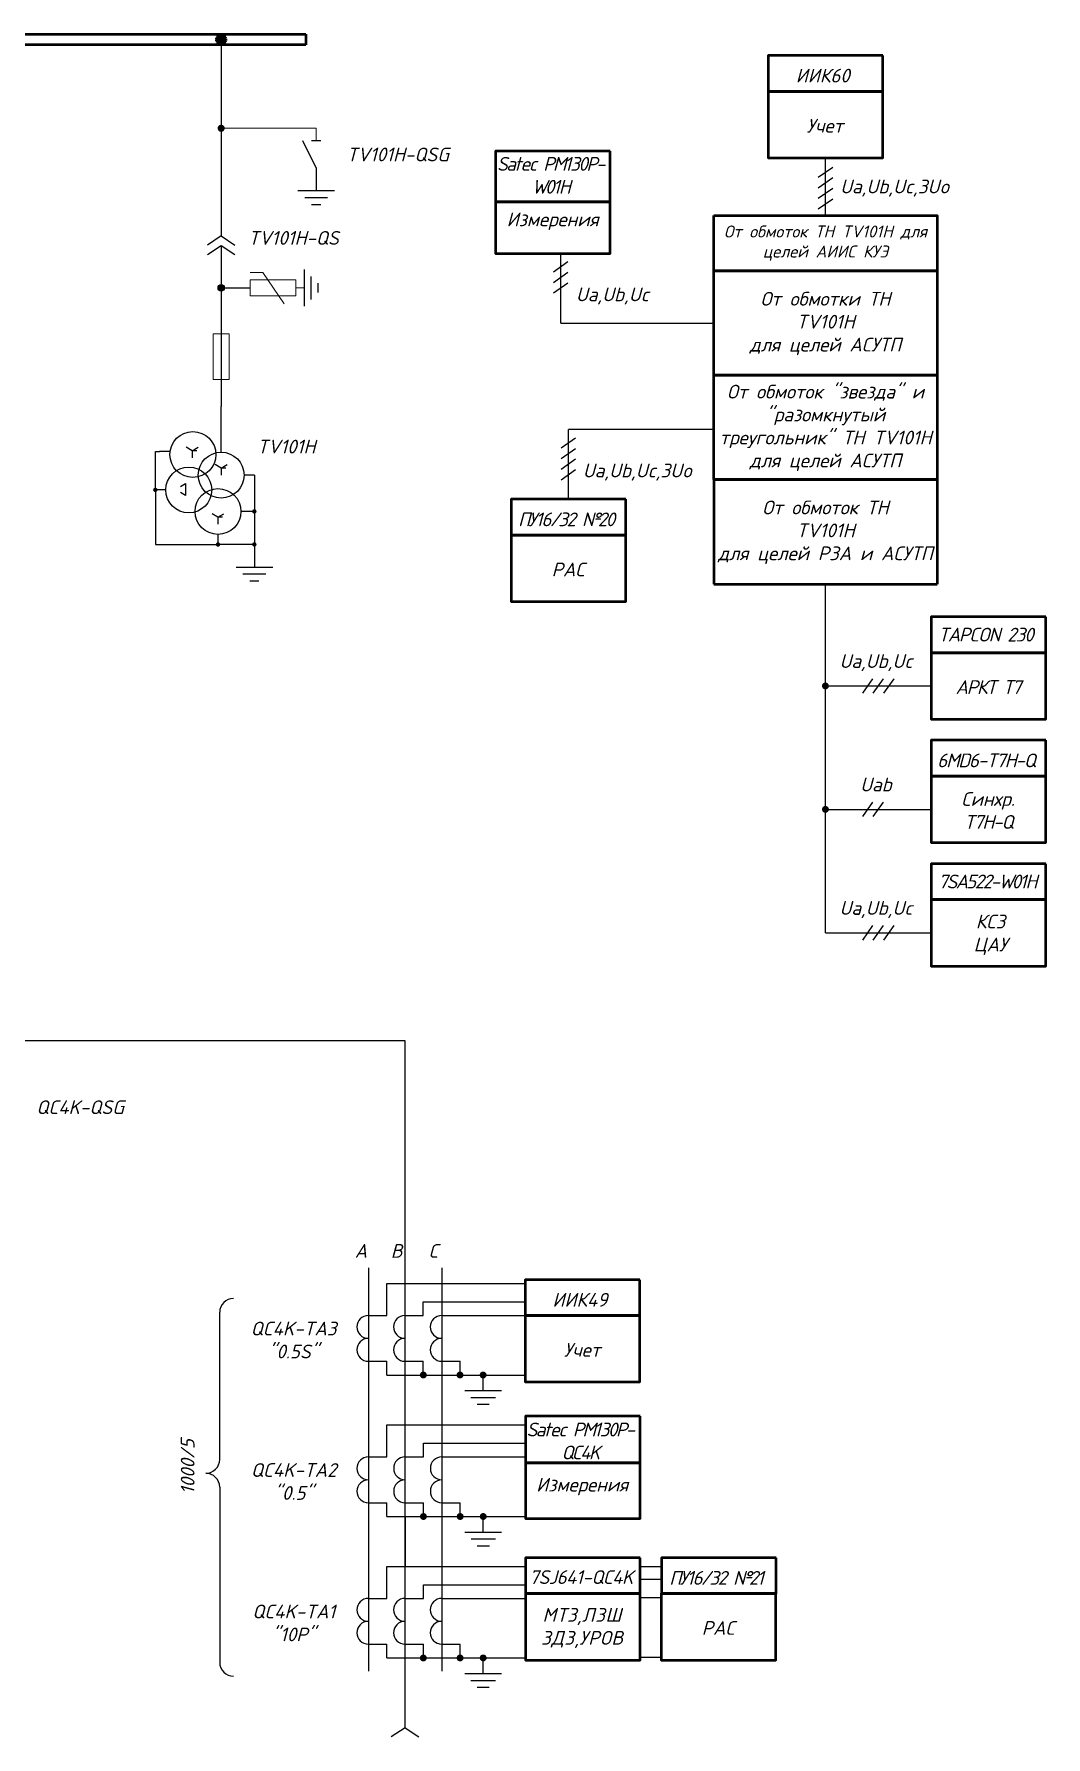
# Model space of a CAD drawing. Header units: millimetres. Extents: x -4534 to -456, y 3875 to 4716.
# Drawn here: x -1299.8 to -1156.4, y 4156.4 to 4397.8 of the extents above; entities that cross this region are included whole.
import ezdxf
from ezdxf.enums import TextEntityAlignment as Align

# ---------------------------------------------------------------- set-up
doc = ezdxf.new("R2010")
doc.units = ezdxf.units.MM
doc.linetypes.add('HIDDEN2', pattern=[0.1875, 0.125, -0.0625])
for name, color, linetype in [('Измерения АСУТП', 80, 'Continuous'), ('Корректировка 1', 5, 'Continuous'), ('РАС АСУТП', 50, 'Continuous')]:
    doc.layers.add(name, color=color, linetype=linetype)
doc.styles.add('ГОСТ 3.0', font='isocpeur.ttf', dxfattribs={"oblique": 15, "height": 3})

# ---------------------------------------------------------------- blocks, each defined once
blk = doc.blocks.new('point')
at = {"const_width": 0.75}
blk.add_lwpolyline([(-0.375, 0, 1), (0.375, 0, 1)], format="xyb", close=True, dxfattribs=at)
blk = doc.blocks.new('Точка')
h = blk.add_hatch(color=256)
edge = h.paths.add_edge_path()
edge.add_arc((0, 0), 0.691, 0, 360)
blk.add_circle((0, 0), 0.691)

msp = doc.modelspace()

# ---------------------------------------------------------------- hatches: boundary and pattern name
at = {"linetype": 'HIDDEN2'}
msp.add_hatch(color=0, dxfattribs=at).paths.add_polyline_path([(-1272.49, 4396.99, 1), (-1274.04, 4396.99, 1)])

# ---------------------------------------------------------------- linework, layer by layer
at = {"color": 0, "lineweight": 50}
for p, q in [((-1475.41, 4397.76), (-1261.25, 4397.76)), ((-1261.25, 4397.76), (-1261.25, 4396.22)), ((-1261.25, 4396.22), (-1475.41, 4396.22)), ((-1203.45, 4334.61), (-1203.45, 4319.82)), ((-1203.45, 4334.61), (-1171.79, 4334.61)), ((-1171.79, 4334.61), (-1171.79, 4319.82)), ((-1203.45, 4319.82), (-1171.79, 4319.82))]:
    msp.add_line(p, q, dxfattribs=at)
at = {"color": 0}
for p, q in [((-1273.27, 4396.99), (-1273.27, 4369.15)), ((-1261.75, 4382.67), (-1259.8, 4378.77)), ((-1260.45, 4382.67), (-1259.15, 4382.67)), ((-1259.8, 4378.77), (-1259.8, 4375.52)), ((-1273.27, 4369.15), (-1275.22, 4367.85)), ((-1273.27, 4369.15), (-1271.32, 4367.85)), ((-1273.27, 4367.77), (-1275.22, 4366.47)), ((-1271.32, 4366.47), (-1273.27, 4367.77)), ((-1273.27, 4367.77), (-1273.27, 4348.78)), ((-1273.27, 4361.79), (-1269.18, 4361.79)), ((-1273.27, 4338.5), (-1273.27, 4345)), ((-1282.59, 4333.15), (-1282.59, 4338.58)), ((-1282.59, 4338.58), (-1282, 4338.58)), ((-1277.38, 4338.69), (-1278.22, 4339.19)), ((-1277.38, 4338.69), (-1276.54, 4339.19)), ((-1277.38, 4338.69), (-1277.38, 4337.7)), ((-1276.73, 4338.69), (-1277.38, 4338.69)), ((-1273.27, 4336.23), (-1274.11, 4336.74)), ((-1273.27, 4336.23), (-1272.42, 4336.74)), ((-1273.27, 4336.23), (-1273.27, 4335.25)), ((-1272.62, 4336.23), (-1273.27, 4336.23)), ((-1268.56, 4335.26), (-1268.56, 4325.43)), ((-1282.59, 4333.16), (-1282.59, 4325.43)), ((-1279.05, 4333.64), (-1278.31, 4334.06)), ((-1278.31, 4332.37), (-1279.05, 4332.8)), ((-1278.31, 4334.06), (-1278.31, 4332.37)), ((-1273.72, 4329.27), (-1274.56, 4329.77)), ((-1273.72, 4329.27), (-1272.88, 4329.77)), ((-1273.72, 4329.27), (-1273.72, 4328.28)), ((-1273.07, 4329.27), (-1273.72, 4329.27)), ((-1282.59, 4325.43), (-1273.72, 4325.43)), ((-1273.72, 4326.85), (-1273.72, 4325.43)), ((-1268.56, 4325.43), (-1273.72, 4325.43)), ((-1268.56, 4325.42), (-1268.56, 4322.17)), ((-1187.62, 4270.39), (-1187.62, 4319.82)), ((-1182.34, 4304.35), (-1180.9, 4306.4)), ((-1180.84, 4304.35), (-1179.4, 4306.4)), ((-1179.34, 4304.35), (-1177.9, 4306.4)), ((-1187.62, 4305.37), (-1172.62, 4305.37)), ((-1182.34, 4286.85), (-1180.9, 4288.9)), ((-1180.84, 4286.85), (-1179.4, 4288.9)), ((-1187.62, 4287.88), (-1172.62, 4287.88)), ((-1187.62, 4270.39), (-1172.62, 4270.39)), ((-1182.34, 4269.36), (-1180.9, 4271.41)), ((-1180.84, 4269.36), (-1179.4, 4271.41)), ((-1179.34, 4269.36), (-1177.9, 4271.41)), ((-1247.21, 4255.07), (-1317.25, 4255.07)), ((-1247.21, 4157.72), (-1247.21, 4255.07)), ((-1249.81, 4216.16), (-1249.81, 4220.69)), ((-1249.81, 4220.69), (-1230.16, 4220.69)), ((-1244.62, 4216.16), (-1244.62, 4218.08)), ((-1252.41, 4216.16), (-1249.81, 4216.16)), ((-1247.22, 4216.16), (-1244.62, 4216.16)), ((-1242.01, 4216.16), (-1230.16, 4216.16)), ((-1252.41, 4209.66), (-1249.81, 4209.66)), ((-1247.22, 4209.66), (-1244.62, 4209.66)), ((-1242.01, 4209.66), (-1239.41, 4209.66)), ((-1236.14, 4205.46), (-1236.14, 4207.71)), ((-1249.8, 4196.11), (-1249.8, 4200.64)), ((-1249.8, 4200.64), (-1230.14, 4200.64)), ((-1244.6, 4196.11), (-1244.6, 4198.03)), ((-1252.4, 4196.11), (-1249.8, 4196.11)), ((-1247.2, 4196.11), (-1244.6, 4196.11)), ((-1242, 4196.11), (-1230.14, 4196.11)), ((-1252.4, 4189.61), (-1249.8, 4189.61)), ((-1247.21, 4187.66), (-1247.21, 4180.59)), ((-1247.2, 4189.61), (-1244.6, 4189.61)), ((-1242, 4189.61), (-1239.4, 4189.61)), ((-1236.12, 4185.41), (-1236.12, 4187.66)), ((-1249.81, 4176.06), (-1249.81, 4180.59)), ((-1249.81, 4180.59), (-1230.15, 4180.59)), ((-1244.61, 4176.06), (-1244.61, 4177.99)), ((-1252.41, 4176.06), (-1249.81, 4176.06)), ((-1247.21, 4176.06), (-1244.61, 4176.06)), ((-1242.01, 4176.06), (-1230.15, 4176.06)), ((-1252.41, 4169.56), (-1249.81, 4169.56)), ((-1247.21, 4169.56), (-1244.61, 4169.56)), ((-1242.01, 4169.56), (-1239.41, 4169.56)), ((-1236.13, 4165.36), (-1236.13, 4167.61)), ((-1247.21, 4157.72), (-1249.16, 4156.42)), ((-1247.21, 4157.72), (-1245.26, 4156.42))]:
    msp.add_line(p, q, dxfattribs=at)
at = {"color": 0, "lineweight": 18}
for p, q in [((-1259.8, 4384.41), (-1273.27, 4384.41)), ((-1259.8, 4382.67), (-1259.8, 4384.41)), ((-1267.38, 4363.99), (-1269.15, 4363.99)), ((-1267.38, 4363.99), (-1269.15, 4363.99)), ((-1264.35, 4359.53), (-1267.38, 4363.99)), ((-1262.69, 4362.93), (-1269.18, 4362.93)), ((-1269.18, 4360.65), (-1269.18, 4362.93)), ((-1262.69, 4360.65), (-1262.69, 4362.93)), ((-1262.69, 4361.79), (-1261.51, 4361.79)), ((-1262.69, 4360.65), (-1269.18, 4360.65)), ((-1274.4, 4355.26), (-1274.4, 4348.78)), ((-1274.4, 4355.26), (-1272.13, 4355.26)), ((-1272.13, 4355.26), (-1272.13, 4348.78)), ((-1274.4, 4348.78), (-1272.13, 4348.78))]:
    msp.add_line(p, q, dxfattribs=at)
at = {"color": 0, "ltscale": 0.25}
for p, q in [((-1188.65, 4377.48), (-1186.6, 4378.91)), ((-1187.62, 4372.07), (-1187.62, 4380.22)), ((-1188.65, 4375.98), (-1186.6, 4377.41)), ((-1188.65, 4374.48), (-1186.6, 4375.91)), ((-1188.65, 4372.98), (-1186.6, 4374.41)), ((-1252.4, 4222.88), (-1252.4, 4165.76)), ((-1242, 4222.88), (-1242, 4165.76)), ((-1273.48, 4195.73), (-1273.48, 4216.61)), ((-1244.62, 4218.08), (-1230.16, 4218.08)), ((-1249.81, 4207.71), (-1249.81, 4209.66)), ((-1244.62, 4207.71), (-1244.62, 4209.66)), ((-1239.41, 4207.71), (-1239.41, 4209.66)), ((-1249.81, 4207.71), (-1230.16, 4207.71)), ((-1233.54, 4205.46), (-1238.74, 4205.46)), ((-1234.41, 4204.48), (-1237.88, 4204.48)), ((-1235.28, 4203.51), (-1237.01, 4203.51)), ((-1244.6, 4198.03), (-1230.14, 4198.03)), ((-1273.48, 4191.83), (-1273.48, 4166.99)), ((-1249.8, 4187.66), (-1249.8, 4189.61)), ((-1249.8, 4187.66), (-1230.14, 4187.66)), ((-1244.6, 4187.66), (-1244.6, 4189.61)), ((-1239.4, 4187.66), (-1239.4, 4189.61)), ((-1233.52, 4185.41), (-1238.72, 4185.41)), ((-1234.39, 4184.43), (-1237.86, 4184.43)), ((-1235.26, 4183.46), (-1236.99, 4183.46)), ((-1244.61, 4177.99), (-1230.15, 4177.99)), ((-1249.81, 4167.61), (-1249.81, 4169.56)), ((-1244.61, 4167.61), (-1244.61, 4169.56)), ((-1239.41, 4167.61), (-1239.41, 4169.56)), ((-1249.81, 4167.61), (-1230.15, 4167.61)), ((-1233.53, 4165.36), (-1238.73, 4165.36)), ((-1234.4, 4164.38), (-1237.87, 4164.38)), ((-1235.27, 4163.41), (-1237, 4163.41))]:
    msp.add_line(p, q, dxfattribs=at)
at = {"color": 0, "lineweight": 25, "ltscale": 0.25}
for p, q in [((-1257.2, 4375.52), (-1262.4, 4375.52)), ((-1258.18, 4374.55), (-1261.43, 4374.55)), ((-1259.15, 4373.57), (-1260.45, 4373.57)), ((-1261.51, 4364.39), (-1261.51, 4359.19)), ((-1260.54, 4363.41), (-1260.54, 4360.16)), ((-1259.56, 4362.44), (-1259.56, 4361.14)), ((-1265.96, 4322.17), (-1271.16, 4322.17)), ((-1266.93, 4321.2), (-1270.18, 4321.2)), ((-1267.91, 4320.22), (-1269.21, 4320.22))]:
    msp.add_line(p, q, dxfattribs=at)
at = {"color": 0, "extrusion": (0, 0, -1)}
for p, q in [((-1273.27, 4348.78), (-1273.27, 4345)), ((-1280.51, 4338.58), (-1282, 4338.58)), ((-1268.56, 4335.26), (-1270.02, 4335.26)), ((-1281.11, 4333.16), (-1282.6, 4333.16)), ((-1268.56, 4330.11), (-1270.47, 4330.11))]:
    msp.add_line(p, q, dxfattribs=at)
at = {"color": 0, "lineweight": 50, "ltscale": 0.25}
for points in [[(-1179.5, 4394.72), (-1195.75, 4394.72), (-1195.75, 4389.63), (-1179.5, 4389.63)], [(-1179.5, 4389.63), (-1195.75, 4389.63), (-1195.75, 4380.22), (-1179.5, 4380.22)], [(-1203.45, 4372.07), (-1171.79, 4372.07), (-1171.79, 4364.19), (-1203.45, 4364.19)], [(-1156.37, 4315.16), (-1172.62, 4315.16), (-1172.62, 4310.08), (-1156.37, 4310.08)], [(-1156.37, 4310.08), (-1172.62, 4310.08), (-1172.62, 4300.67), (-1156.37, 4300.67)], [(-1156.37, 4297.67), (-1172.62, 4297.67), (-1172.62, 4292.58), (-1156.37, 4292.58)], [(-1156.37, 4292.58), (-1172.62, 4292.58), (-1172.62, 4283.17), (-1156.37, 4283.17)], [(-1156.37, 4280.17), (-1172.62, 4280.17), (-1172.62, 4275.09), (-1156.37, 4275.09)], [(-1156.37, 4275.09), (-1172.62, 4275.09), (-1172.62, 4265.68), (-1156.37, 4265.68)], [(-1213.91, 4221.22), (-1230.16, 4221.22), (-1230.16, 4216.14), (-1213.91, 4216.14)], [(-1213.91, 4216.14), (-1230.16, 4216.14), (-1230.16, 4206.73), (-1213.91, 4206.73)], [(-1213.88, 4181.81), (-1230.13, 4181.81), (-1230.13, 4176.73), (-1213.88, 4176.73)], [(-1213.88, 4176.73), (-1230.13, 4176.73), (-1230.13, 4167.32), (-1213.88, 4167.32)]]:
    msp.add_lwpolyline(points, close=True, dxfattribs=at)
at = {"color": 0, "lineweight": 18, "const_width": 0.5}
msp.add_lwpolyline([(-1273.02, 4384.41, -1), (-1273.52, 4384.41, -1)], format="xyb", close=True, dxfattribs=at)
at = {"color": 0, "ltscale": 0.25, "const_width": 0.487}
for points in [[(-1187.87, 4305.37, 1), (-1187.38, 4305.37, 1)], [(-1187.87, 4287.88, 1), (-1187.38, 4287.88, 1)], [(-1244.86, 4207.71, -1), (-1244.38, 4207.71, -1)], [(-1239.66, 4207.71, -1), (-1239.17, 4207.71, -1)], [(-1236.39, 4207.71, -1), (-1235.9, 4207.71, -1)], [(-1244.85, 4187.66, -1), (-1244.36, 4187.66, -1)], [(-1239.64, 4187.66, -1), (-1239.15, 4187.66, -1)], [(-1236.37, 4187.66, -1), (-1235.88, 4187.66, -1)], [(-1244.86, 4167.61, -1), (-1244.37, 4167.61, -1)], [(-1239.65, 4167.61, -1), (-1239.16, 4167.61, -1)], [(-1236.38, 4167.61, -1), (-1235.89, 4167.61, -1)]]:
    msp.add_lwpolyline(points, format="xyb", close=True, dxfattribs=at)
at = {"color": 0, "linetype": 'HIDDEN2'}
msp.add_circle((-1273.27, 4396.99), 0.771, dxfattribs=at)
at = {"color": 0}
for centre in [(-1277.28, 4338.17), (-1273.27, 4335.25), (-1277.86, 4333.15), (-1273.72, 4330.1)]:
    msp.add_circle(centre, 3.25, dxfattribs=at)
at = {"color": 0, "extrusion": (0, 0, -1)}
for centre in [(1282.59, 4333.15), (1268.56, 4330.11), (1273.72, 4325.43), (1268.56, 4325.42)]:
    msp.add_circle(centre, 0.182, dxfattribs=at)
at = {"color": 0, "ltscale": 0.25}
for centre, start, end in [((-1271.53, 4216.61), 90, 180), ((-1275.43, 4195.73), 270, 0), ((-1275.43, 4191.83), 0, 90), ((-1271.53, 4166.99), 180, 270)]:
    msp.add_arc(centre, 1.95, start, end, dxfattribs=at)
at = {"color": 0}
for centre in [(-1252.41, 4214.53), (-1247.22, 4214.53), (-1242.01, 4214.53), (-1252.41, 4211.28), (-1247.22, 4211.28), (-1242.01, 4211.28), (-1252.4, 4194.48), (-1247.2, 4194.48), (-1242, 4194.48), (-1252.4, 4191.23), (-1247.2, 4191.23), (-1242, 4191.23), (-1252.41, 4174.43), (-1247.21, 4174.43), (-1242.01, 4174.43), (-1252.41, 4171.18), (-1247.21, 4171.18), (-1242.01, 4171.18)]:
    msp.add_arc(centre, 1.62, 90, 270, dxfattribs=at)
at = {"layer": 'Измерения АСУТП', "color": 0}
for p, q in [((-1225.15, 4356.79), (-1225.15, 4366.68)), ((-1224.12, 4365.46), (-1226.17, 4364.02)), ((-1224.12, 4363.96), (-1226.17, 4362.52)), ((-1224.12, 4362.46), (-1226.17, 4361.02)), ((-1225.15, 4356.79), (-1203.45, 4356.79))]:
    msp.add_line(p, q, dxfattribs=at)
at = {"layer": 'Измерения АСУТП', "color": 0, "lineweight": 50, "ltscale": 0.25}
for points in [[(-1218.12, 4381.18), (-1234.37, 4381.18), (-1234.37, 4373.99), (-1218.12, 4373.99)], [(-1218.12, 4373.99), (-1234.37, 4373.99), (-1234.37, 4366.68), (-1218.12, 4366.68)], [(-1213.9, 4201.86), (-1230.15, 4201.86), (-1230.15, 4195.26), (-1213.9, 4195.26)], [(-1213.9, 4195.26), (-1230.15, 4195.26), (-1230.15, 4187.37), (-1213.9, 4187.37)]]:
    msp.add_lwpolyline(points, close=True, dxfattribs=at)
at = {"layer": 'Измерения АСУТП', "color": 0, "lineweight": 50}
msp.add_lwpolyline([(-1203.45, 4364.19), (-1171.79, 4364.19), (-1171.79, 4349.4), (-1203.45, 4349.4)], close=True, dxfattribs=at)
at = {"layer": 'РАС АСУТП', "color": 0}
for p, q in [((-1223.03, 4340.49), (-1225.08, 4339.05)), ((-1224.06, 4331.83), (-1224.06, 4341.71)), ((-1203.45, 4341.71), (-1224.06, 4341.71)), ((-1223.03, 4338.99), (-1225.08, 4337.55)), ((-1223.03, 4337.49), (-1225.08, 4336.05)), ((-1223.03, 4335.99), (-1225.08, 4334.55)), ((-1213.88, 4176.18), (-1210.89, 4176.18)), ((-1213.88, 4167.73), (-1210.89, 4167.73))]:
    msp.add_line(p, q, dxfattribs=at)
at = {"layer": 'РАС АСУТП', "color": 0, "ltscale": 0.25}
for p, q in [((-1213.88, 4180.59), (-1210.89, 4180.59)), ((-1213.88, 4178.79), (-1210.89, 4178.79))]:
    msp.add_line(p, q, dxfattribs=at)
at = {"layer": 'РАС АСУТП', "color": 0, "lineweight": 50}
msp.add_lwpolyline([(-1203.45, 4349.4), (-1171.79, 4349.4), (-1171.79, 4334.61), (-1203.45, 4334.61)], close=True, dxfattribs=at)
at = {"layer": 'РАС АСУТП', "color": 0, "lineweight": 50, "ltscale": 0.25}
for points in [[(-1215.93, 4331.83), (-1232.18, 4331.83), (-1232.18, 4326.74), (-1215.93, 4326.74)], [(-1215.93, 4326.74), (-1232.18, 4326.74), (-1232.18, 4317.33), (-1215.93, 4317.33)], [(-1194.63, 4181.81), (-1210.88, 4181.81), (-1210.88, 4176.73), (-1194.63, 4176.73)], [(-1194.65, 4176.73), (-1210.9, 4176.73), (-1210.9, 4167.32), (-1194.65, 4167.32)]]:
    msp.add_lwpolyline(points, close=True, dxfattribs=at)

# ---------------------------------------------------------------- block references
at = {"color": 0, "xscale": 0.65, "yscale": 0.65, "zscale": 0.65, "rotation": 180}
msp.add_blockref('Точка', (-1273.27, 4361.79), dxfattribs=at)
at = {"color": 0, "ltscale": 20, "xscale": -0.4160000000002128, "yscale": 0.4159999999996217, "zscale": 0.4160000000000001}
for p in [(-1282.6, 4333.16), (-1268.57, 4330.11), (-1268.57, 4325.43)]:
    msp.add_blockref('point', p, dxfattribs=at)
at = {"color": 0, "ltscale": 20, "xscale": -0.4160000000002128, "yscale": 0.4159999999996217, "zscale": 0.4160000000000001, "rotation": 90}
msp.add_blockref('point', (-1273.72, 4325.42), dxfattribs=at)

# ---------------------------------------------------------------- texts
at = {"color": 0, "lineweight": 50, "ltscale": 0.25, "style": 'ГОСТ 3.0', "oblique": 15}
msp.add_text('Ua,Ub,Uc,3Uo', height=1.95, dxfattribs=at).set_placement((-1185.54, 4375.18))
at = {"color": 0, "lineweight": 18, "style": 'ГОСТ 3.0', "oblique": 15}
msp.add_text('TV101H', height=1.95, dxfattribs=at).set_placement((-1268.18, 4338.32))
at = {"color": 0, "ltscale": 2, "style": 'ГОСТ 3.0', "oblique": 15}
for s, p in [('Ua,Ub,Uc', (-1180.46, 4307.92)), ('Uab', (-1180.46, 4290.42)), ('Ua,Ub,Uc', (-1180.46, 4272.93))]:
    msp.add_text(s, height=1.95, dxfattribs=at).set_placement(p, align=Align.CENTER)
at = {"color": 0, "style": 'ГОСТ 3.0', "oblique": 15}
for s, p in [('A', (-1253.47, 4225.3)), ('B', (-1248.4, 4225.3)), ('C', (-1243.21, 4225.3))]:
    msp.add_text(s, height=1.95, dxfattribs=at).set_placement(p, align=Align.MIDDLE_CENTER)
msp.add_text('1000/5', height=1.95, rotation=90, dxfattribs=at).set_placement((-1278.02, 4194.72), align=Align.MIDDLE_CENTER)
at = {"color": 0, "lineweight": 50, "ltscale": 0.25, "char_height": 1.95, "attachment_point": 5, "style": 'ГОСТ 3.0'}
for s, insert in [('ИИК60', (-1188.01, 4391.87)), ('Учет', (-1187.7, 4384.77)), ('ИИК49', (-1222.42, 4218.37)), ('Учет', (-1222.11, 4211.27))]:
    msp.add_mtext(s, dxfattribs=dict(at, insert=insert))
at = {"color": 0, "lineweight": 18, "char_height": 1.95, "attachment_point": 1, "style": 'ГОСТ 3.0'}
for s, insert, width in [('TV101H-QSG', (-1255.49, 4381.67), 7.2421), ('QC4K-QSG', (-1299.47, 4246.64), 9.0967)]:
    msp.add_mtext(s, dxfattribs=dict(at, insert=insert, width=width))
at = {"color": 0, "ltscale": 2, "char_height": 1.95, "width": 21.6953, "attachment_point": 5, "style": 'ГОСТ 3.0'}
for s, insert in [('TV101H-QS', (-1263.02, 4368.87)), ('QC4K-TA3\\P"0.5S"', (-1263.01, 4212.67)), ('QC4K-TA2\\P"0.5"', (-1262.99, 4192.62)), ('QC4K-TA1\\P"10P"', (-1262.98, 4172.57))]:
    msp.add_mtext(s, dxfattribs=dict(at, insert=insert))
at = {"color": 0, "lineweight": 50, "ltscale": 0.25, "insert": (-1187.62, 4368.13), "char_height": 1.7, "width": 31.6562, "attachment_point": 5, "style": 'ГОСТ 3.0'}
msp.add_mtext('От обмоток ТН TV101Н для целей АИИС КУЭ', dxfattribs=at)
at = {"color": 0, "insert": (-1187.62, 4327.15), "char_height": 1.95, "width": 31.6562, "attachment_point": 5, "style": 'ГОСТ 3.0'}
msp.add_mtext('От обмоток ТН \\PTV101H\\Pдля целей РЗА и АСУТП', dxfattribs=at)
at = {"color": 0, "lineweight": 30, "char_height": 1.95, "attachment_point": 5, "style": 'ГОСТ 3.0'}
for s, insert in [('{\\T0.9;TAPCON 230}', (-1164.95, 4312.64)), ('{\\T0.9;6MD6-\\C0;T7H-Q}', (-1164.88, 4294.82)), ('{\\T0.85;7SA522-W01H}', (-1164.74, 4277.65)), ('{\\T0.95;7SJ641-QC4K}', (-1222.27, 4179.07))]:
    msp.add_mtext(s, dxfattribs=dict(at, insert=insert))
at = {"color": 0, "char_height": 1.95, "attachment_point": 5, "style": 'ГОСТ 3.0'}
for s, insert in [('{\\C256;Синхр.\\P\\T0.9;T7H-Q}', (-1164.57, 4287.72)), ('{\\C0;КСЗ\\PЦАУ}', (-1164.23, 4270.09)), ('{\\T1.05;\\C0;МТЗ,ЛЗШ\\PЗДЗ,УРОВ}', (-1222.09, 4171.86))]:
    msp.add_mtext(s, dxfattribs=dict(at, insert=insert))
at = {"layer": 'Измерения АСУТП', "color": 0, "ltscale": 2, "style": 'ГОСТ 3.0', "oblique": 15}
msp.add_text('Ua,Ub,Uc', height=1.95, dxfattribs=at).set_placement((-1222.99, 4359.89))
at = {"layer": 'Измерения АСУТП', "color": 0, "lineweight": 30, "char_height": 1.95, "attachment_point": 5, "style": 'ГОСТ 3.0'}
for s, insert in [('{\\T0.85;Satec PM130P-\\PW01H}', (-1226.6, 4377.74)), ('{\\T0.8;Satec PM130P-\\PQC4K}', (-1222.41, 4198.36))]:
    msp.add_mtext(s, dxfattribs=dict(at, insert=insert))
at = {"layer": 'Измерения АСУТП', "color": 0, "char_height": 1.95, "attachment_point": 5, "style": 'ГОСТ 3.0'}
for insert in [(-1226.29, 4371.23), (-1222.1, 4191.91)]:
    msp.add_mtext('Измерения', dxfattribs=dict(at, insert=insert))
at = {"layer": 'Измерения АСУТП', "color": 0, "insert": (-1187.62, 4356.73), "char_height": 1.95, "width": 31.6562, "attachment_point": 5, "style": 'ГОСТ 3.0'}
msp.add_mtext('От обмотки ТН \\PTV101H\\Pдля целей АСУТП ', dxfattribs=at)
at = {"layer": 'Корректировка 1', "color": 0, "insert": (-1164.58, 4305.21), "char_height": 1.95, "attachment_point": 5, "style": 'ГОСТ 3.0'}
msp.add_mtext('{\\T0.9;\\C0;АРКТ Т7}', dxfattribs=at)
at = {"layer": 'РАС АСУТП', "color": 0, "ltscale": 2, "style": 'ГОСТ 3.0', "oblique": 15}
msp.add_text('Ua,Ub,Uc,3Uo', height=1.95, dxfattribs=at).set_placement((-1222.01, 4334.93))
at = {"layer": 'РАС АСУТП', "color": 0, "insert": (-1187.62, 4341.94), "char_height": 1.95, "width": 31.6562, "attachment_point": 5, "style": 'ГОСТ 3.0'}
msp.add_mtext('От обмоток "звезда" и "разомкнутый треугольник" ТН TV101H для целей АСУТП', dxfattribs=at)
at = {"layer": 'РАС АСУТП', "color": 0, "lineweight": 30, "char_height": 1.95, "attachment_point": 5, "style": 'ГОСТ 3.0'}
for s, insert in [('{\\T0.85;ПУ16/32 №20}', (-1224.41, 4328.98)), ('{\\T0.85;ПУ16/32 №21}', (-1203.14, 4178.96))]:
    msp.add_mtext(s, dxfattribs=dict(at, insert=insert))
at = {"layer": 'РАС АСУТП', "color": 0, "char_height": 1.95, "attachment_point": 5, "style": 'ГОСТ 3.0'}
for insert in [(-1224.1, 4321.88), (-1202.83, 4171.86)]:
    msp.add_mtext('РАС', dxfattribs=dict(at, insert=insert))

doc.saveas('drawing.dxf')
